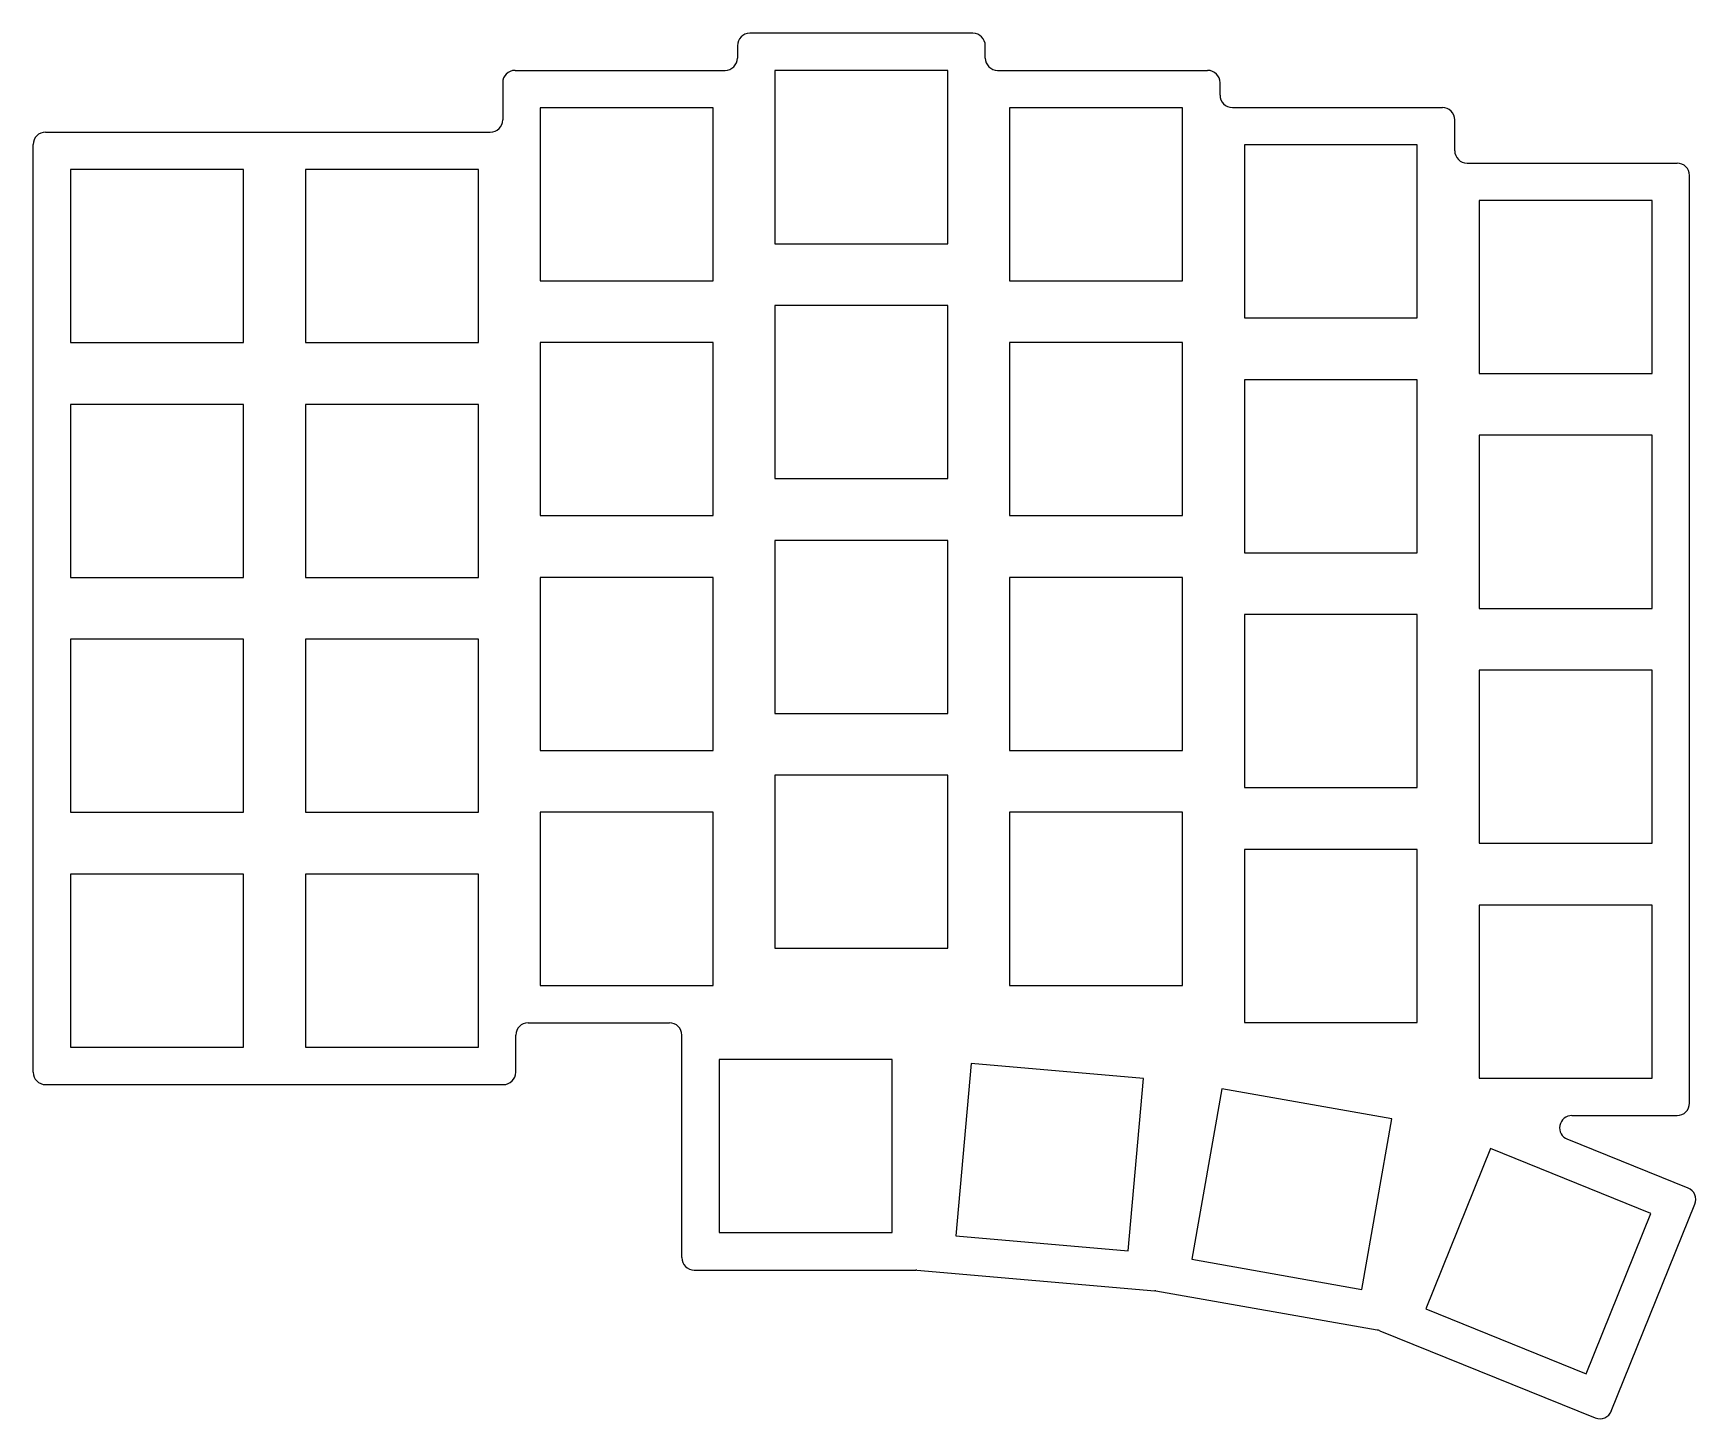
# Model space of a CAD drawing. Header units: millimetres. Extents: x 90 to 225, y -137 to -25.
import ezdxf

# ---------------------------------------------------------------- set-up
doc = ezdxf.new("R2010")
doc.units = ezdxf.units.MM

msp = doc.modelspace()

# ---------------------------------------------------------------- linework, layer by layer
for p, q in [((166.03, -24.98), (147.97, -24.98)), ((146.97, -25.98), (146.97, -26.98)), ((167.03, -26.98), (167.03, -25.98)), ((128.97, -27.98), (145.97, -27.98)), ((164, -28), (150, -28)), ((150, -28), (150, -42)), ((164, -42), (164, -28)), ((168.03, -27.98), (185.03, -27.98)), ((127.97, -28.98), (127.97, -31.98)), ((186.03, -29.98), (186.03, -28.98)), ((145, -31), (131, -31)), ((131, -31), (131, -45)), ((145, -45), (145, -31)), ((183, -31), (169, -31)), ((169, -31), (169, -45)), ((183, -45), (183, -31)), ((187.03, -30.98), (204.03, -30.98)), ((205.03, -34.48), (205.03, -31.98)), ((90.97, -32.98), (126.97, -32.98)), ((89.97, -109.03), (89.97, -33.98)), ((202, -34), (188, -34)), ((188, -34), (188, -48)), ((202, -48), (202, -34)), ((107, -36), (93, -36)), ((93, -36), (93, -50)), ((107, -50), (107, -36)), ((126, -36), (112, -36)), ((112, -36), (112, -50)), ((126, -50), (126, -36)), ((206.03, -35.48), (223.03, -35.48)), ((224.03, -111.53), (224.03, -36.48)), ((221, -38.5), (207, -38.5)), ((207, -38.5), (207, -52.5)), ((221, -52.5), (221, -38.5)), ((150, -42), (164, -42)), ((131, -45), (145, -45)), ((169, -45), (183, -45)), ((164, -47), (150, -47)), ((150, -47), (150, -61)), ((164, -61), (164, -47)), ((188, -48), (202, -48)), ((93, -50), (107, -50)), ((112, -50), (126, -50)), ((145, -50), (131, -50)), ((131, -50), (131, -64)), ((145, -64), (145, -50)), ((183, -50), (169, -50)), ((169, -50), (169, -64)), ((183, -64), (183, -50)), ((202, -53), (188, -53)), ((188, -53), (188, -67)), ((202, -67), (202, -53)), ((207, -52.5), (221, -52.5)), ((107, -55), (93, -55)), ((93, -55), (93, -69)), ((107, -69), (107, -55)), ((126, -55), (112, -55)), ((112, -55), (112, -69)), ((126, -69), (126, -55)), ((221, -57.5), (207, -57.5)), ((207, -57.5), (207, -71.5)), ((221, -71.5), (221, -57.5)), ((150, -61), (164, -61)), ((131, -64), (145, -64)), ((169, -64), (183, -64)), ((164, -66), (150, -66)), ((150, -66), (150, -80)), ((164, -80), (164, -66)), ((188, -67), (202, -67)), ((93, -69), (107, -69)), ((112, -69), (126, -69)), ((145, -69), (131, -69)), ((131, -69), (131, -83)), ((145, -83), (145, -69)), ((183, -69), (169, -69)), ((169, -69), (169, -83)), ((183, -83), (183, -69)), ((202, -72), (188, -72)), ((188, -72), (188, -86)), ((202, -86), (202, -72)), ((207, -71.5), (221, -71.5)), ((107, -74), (93, -74)), ((93, -74), (93, -88)), ((107, -88), (107, -74)), ((126, -74), (112, -74)), ((112, -74), (112, -88)), ((126, -88), (126, -74)), ((221, -76.5), (207, -76.5)), ((207, -76.5), (207, -90.5)), ((221, -90.5), (221, -76.5)), ((150, -80), (164, -80)), ((131, -83), (145, -83)), ((169, -83), (183, -83)), ((164, -85), (150, -85)), ((150, -85), (150, -99)), ((164, -99), (164, -85)), ((188, -86), (202, -86)), ((93, -88), (107, -88)), ((112, -88), (126, -88)), ((145, -88), (131, -88)), ((131, -88), (131, -102)), ((145, -102), (145, -88)), ((183, -88), (169, -88)), ((169, -88), (169, -102)), ((183, -102), (183, -88)), ((202, -91), (188, -91)), ((188, -91), (188, -105)), ((202, -105), (202, -91)), ((207, -90.5), (221, -90.5)), ((107, -93), (93, -93)), ((93, -93), (93, -107)), ((107, -107), (107, -93)), ((126, -93), (112, -93)), ((112, -93), (112, -107)), ((126, -107), (126, -93)), ((221, -95.5), (207, -95.5)), ((207, -95.5), (207, -109.5)), ((221, -109.5), (221, -95.5)), ((150, -99), (164, -99)), ((131, -102), (145, -102)), ((169, -102), (183, -102)), ((129.03, -109.03), (129.03, -106.03)), ((130.03, -105.03), (141.47, -105.03)), ((142.47, -124.03), (142.47, -106.03)), ((188, -105), (202, -105)), ((93, -107), (107, -107)), ((112, -107), (126, -107)), ((159.5, -108), (145.5, -108)), ((145.5, -108), (145.5, -122)), ((159.5, -122), (159.5, -108)), ((165.88, -108.32), (164.66, -122.27)), ((179.83, -109.54), (165.88, -108.32)), ((90.97, -110.03), (128.03, -110.03)), ((178.61, -123.49), (179.83, -109.54)), ((207, -109.5), (221, -109.5)), ((186.17, -110.38), (183.74, -124.16)), ((199.95, -112.81), (186.17, -110.38)), ((197.52, -126.6), (199.95, -112.81)), ((214.52, -112.53), (223.03, -112.53)), ((207.92, -115.2), (202.68, -128.18)), ((220.9, -120.45), (207.92, -115.2)), ((223.91, -118.4), (214.14, -114.45)), ((217.7, -136.44), (224.46, -119.7)), ((215.66, -133.43), (220.9, -120.45)), ((145.5, -122), (159.5, -122)), ((164.66, -122.27), (178.61, -123.49)), ((143.47, -125.03), (161.41, -125.03)), ((161.5, -125.03), (180.75, -126.71)), ((183.74, -124.16), (197.52, -126.6)), ((180.83, -126.72), (198.76, -129.88)), ((202.68, -128.18), (215.66, -133.43)), ((198.96, -129.94), (216.4, -136.99))]:
    msp.add_line(p, q)
for centre, start, end in [((147.97, -25.98), 90, 180), ((166.03, -25.98), 0, 90), ((128.97, -28.98), 90, 180), ((145.97, -26.98), 270, 0), ((168.03, -26.98), 180, 270), ((185.03, -28.98), 0, 90), ((187.03, -29.98), 180, 270), ((126.97, -31.98), 270, 0), ((204.03, -31.98), 0, 90), ((90.97, -33.98), 90, 180), ((206.03, -34.48), 180, 270), ((223.03, -36.48), 0, 90), ((130.03, -106.03), 90, 180), ((141.47, -106.03), 0, 90), ((90.97, -109.03), 180, 270), ((128.03, -109.03), 270, 0), ((223.03, -111.53), 270, 0), ((214.52, -113.53), 90, 248), ((223.54, -119.33), 338, 68), ((143.47, -124.03), 180, 270), ((161.41, -126.03), 85, 90), ((180.66, -127.71), 80, 85), ((198.58, -130.87), 68, 80), ((216.78, -136.06), 248, 338)]:
    msp.add_arc(centre, 1, start, end)

doc.saveas('drawing.dxf')
